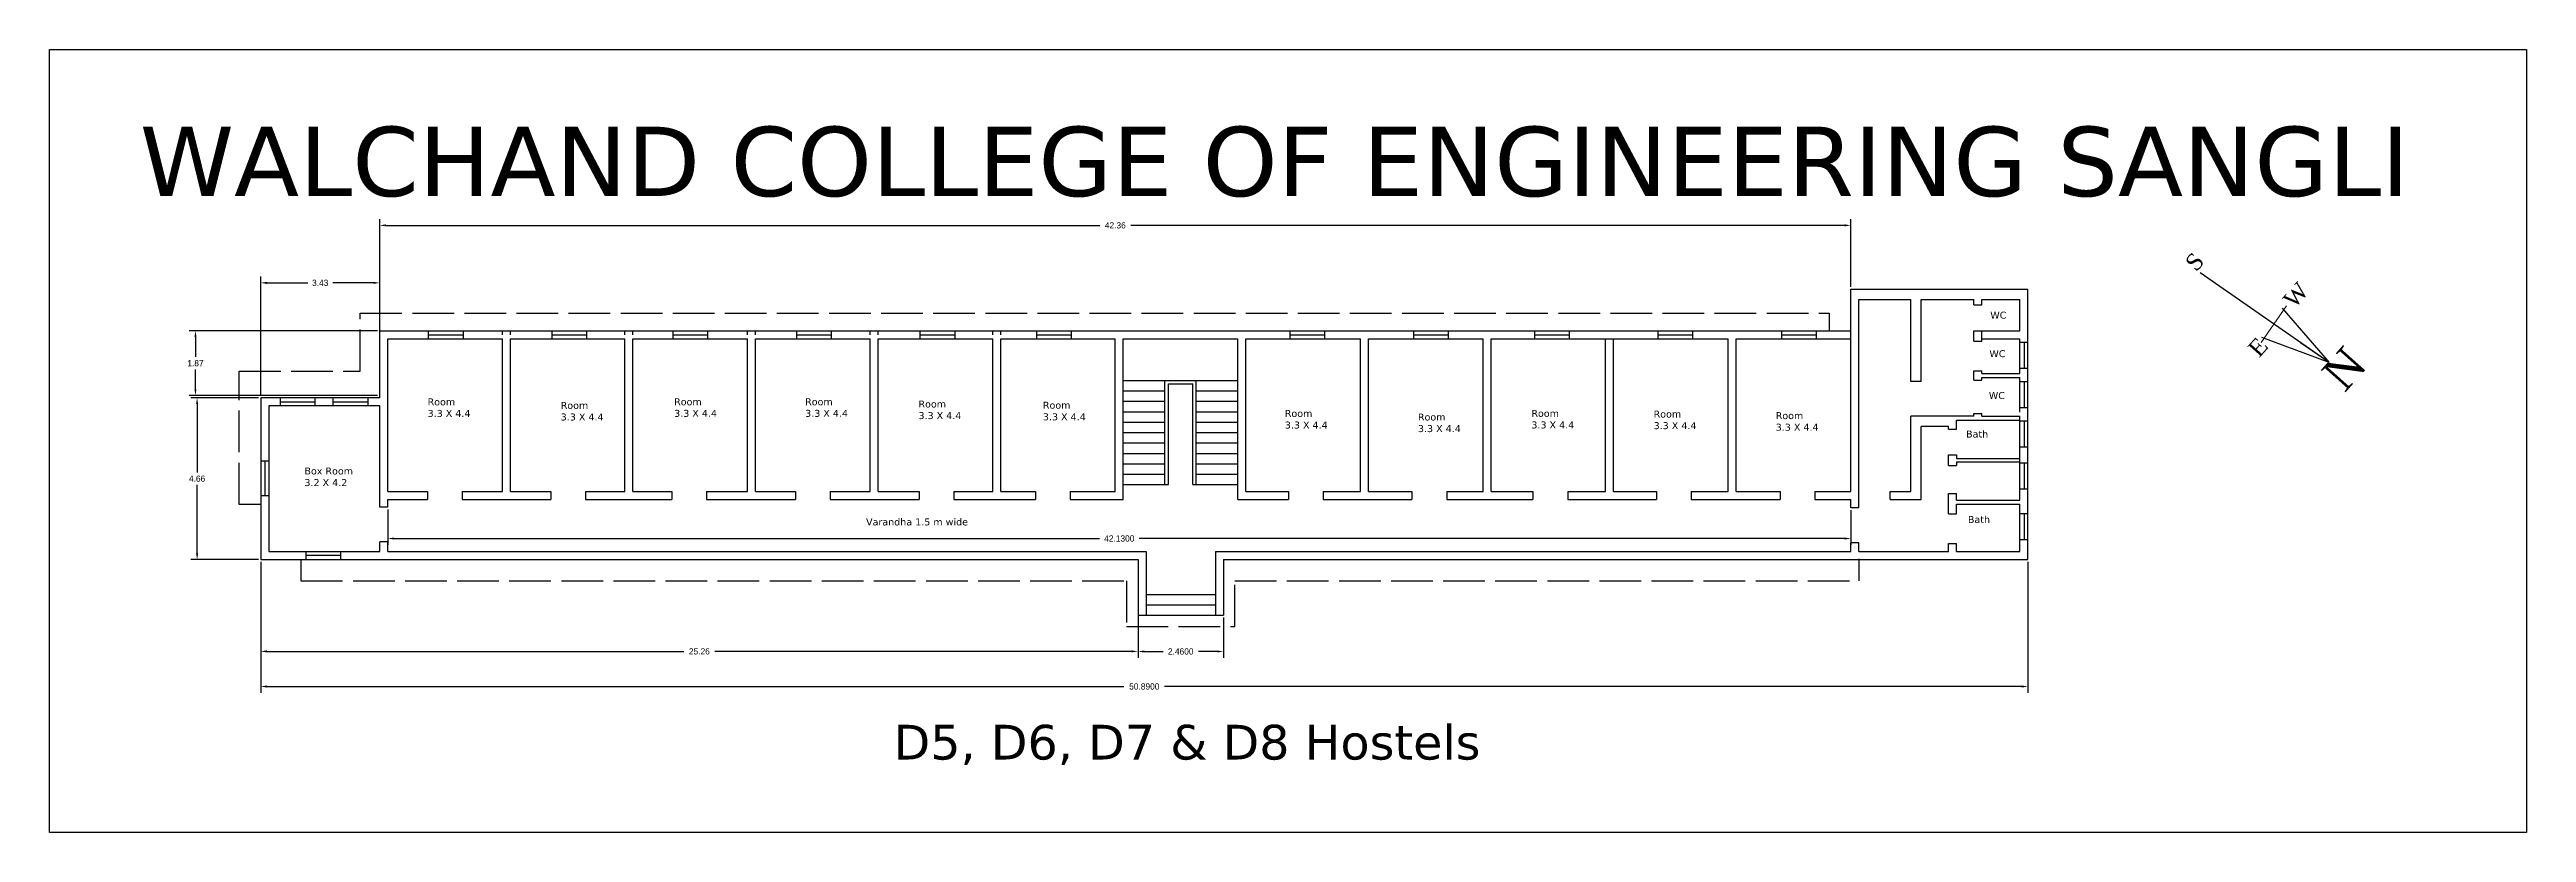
# Model space of a CAD drawing. Header units: inches. Extents: x 2 to 464, y 0 to 170.
# Drawn here: x 1.8 to 73.2, y -0.2 to 22.4 of the extents above; entities that cross this region are included whole.
import ezdxf

# ---------------------------------------------------------------- set-up
doc = ezdxf.new("R2010")
doc.units = ezdxf.units.IN
doc.header["$MEASUREMENT"] = 0
doc.linetypes.add('ACAD_ISO02W100', pattern=[15, 12, -3])
doc.layers.add('WALL', color=7, linetype='Continuous', lineweight=30)
doc.layers.add('window', color=7, linetype='Continuous', lineweight=13)
doc.styles.add('PRASAD', font='arial.ttf')
doc.styles.get("Standard").update_dxf_attribs({"font": 'GOTHIC.TTF'})
doc.dimstyles.get("Standard").update_dxf_attribs({"dimtxt": 0.18, "dimasz": 0.18, "dimexe": 0.18, "dimexo": 0.0625, "dimgap": 0.09, "dimtad": 0, "dimtih": 1, "dimtoh": 1, "dimdec": 4, "dimzin": 0, "dimdsep": 46, "dimtxsty": 'Standard', "dimcen": 0.09, "dimadec": 0, "dimazin": 0, "dimtfac": 1, "dimtdec": 4, "dimtofl": 0, "dimtmove": 0, "dimatfit": 3, "dimfxl": 1, "dimtolj": 1, "dimtzin": 0, "dimarcsym": 0})

# ---------------------------------------------------------------- blocks, each defined once
blk = doc.blocks.new('*D3')
at = {"color": 0, "lineweight": -2, "transparency": 16777216}
for p, q in [((7.907, 7.61), (7.907, 4.85)), ((33.171, 7.61), (33.171, 4.85)), ((8.087, 5.03), (20.089, 5.03)), ((32.991, 5.03), (20.989, 5.03))]:
    blk.add_line(p, q, dxfattribs=at)
at = {"color": 0, "transparency": 16777216}
for points in [[(8.087, 5.06), (8.087, 5), (7.907, 5.03)], [(32.991, 5.06), (32.991, 5), (33.171, 5.03)]]:
    blk.add_solid(points, dxfattribs=at)
at = {"layer": 'Defpoints', "color": 0, "transparency": 16777216}
for p in [(7.907, 7.672), (33.171, 7.672), (33.171, 5.03)]:
    blk.add_point(p, dxfattribs=at)
at = {"color": 0, "transparency": 16777216, "insert": (20.539, 5.03), "char_height": 0.18, "attachment_point": 5}
blk.add_mtext('\\A1;25.26', dxfattribs=at)
blk = doc.blocks.new('*D4')
at = {"color": 0, "lineweight": -2, "transparency": 16777216}
for p, q in [((33.171, 6.01), (33.171, 4.847)), ((35.631, 6.01), (35.631, 4.847)), ((33.351, 5.027), (33.891, 5.027)), ((35.451, 5.027), (34.911, 5.027))]:
    blk.add_line(p, q, dxfattribs=at)
at = {"color": 0, "transparency": 16777216}
for points in [[(33.351, 5.057), (33.351, 4.997), (33.171, 5.027)], [(35.451, 5.057), (35.451, 4.997), (35.631, 5.027)]]:
    blk.add_solid(points, dxfattribs=at)
at = {"layer": 'Defpoints', "color": 0, "transparency": 16777216}
for p in [(33.171, 6.072), (35.631, 6.072), (35.631, 5.027)]:
    blk.add_point(p, dxfattribs=at)
at = {"color": 0, "transparency": 16777216, "insert": (34.401, 5.027), "char_height": 0.18, "attachment_point": 5}
blk.add_mtext('\\A1;2.4600', dxfattribs=at)
blk = doc.blocks.new('*D5')
at = {"color": 0, "lineweight": -2, "transparency": 16777216}
for p, q in [((7.907, 7.547), (7.907, 3.839)), ((58.797, 7.61), (58.797, 3.839)), ((8.087, 4.019), (32.767, 4.019)), ((58.617, 4.019), (33.937, 4.019))]:
    blk.add_line(p, q, dxfattribs=at)
at = {"color": 0, "transparency": 16777216}
for points in [[(8.087, 4.049), (8.087, 3.989), (7.907, 4.019)], [(58.617, 4.049), (58.617, 3.989), (58.797, 4.019)]]:
    blk.add_solid(points, dxfattribs=at)
at = {"layer": 'Defpoints', "color": 0, "transparency": 16777216}
for p in [(7.907, 7.61), (58.797, 7.672), (58.797, 4.019)]:
    blk.add_point(p, dxfattribs=at)
at = {"color": 0, "transparency": 16777216, "insert": (33.352, 4.019), "char_height": 0.18, "attachment_point": 5}
blk.add_mtext('\\A1;50.8900', dxfattribs=at)
blk = doc.blocks.new('*D6')
at = {"color": 0, "lineweight": -2, "transparency": 16777216}
for p, q in [((7.907, 12.395), (7.907, 15.821)), ((11.337, 12.395), (11.337, 15.821)), ((8.087, 15.641), (9.262, 15.641)), ((11.157, 15.641), (9.982, 15.641))]:
    blk.add_line(p, q, dxfattribs=at)
at = {"color": 0, "transparency": 16777216}
for points in [[(8.087, 15.671), (8.087, 15.611), (7.907, 15.641)], [(11.157, 15.671), (11.157, 15.611), (11.337, 15.641)]]:
    blk.add_solid(points, dxfattribs=at)
at = {"layer": 'Defpoints', "color": 0, "transparency": 16777216}
for p in [(11.337, 15.641), (7.907, 12.332), (11.337, 12.332)]:
    blk.add_point(p, dxfattribs=at)
at = {"color": 0, "transparency": 16777216, "insert": (9.622, 15.641), "char_height": 0.18, "attachment_point": 5}
blk.add_mtext('\\A1;3.43', dxfattribs=at)
blk = doc.blocks.new('*D7')
at = {"color": 0, "lineweight": -2, "transparency": 16777216}
for p, q in [((11.337, 14.325), (11.337, 17.477)), ((11.517, 17.297), (32.067, 17.297)), ((53.517, 17.297), (32.967, 17.297)), ((53.697, 15.525), (53.697, 17.477))]:
    blk.add_line(p, q, dxfattribs=at)
at = {"color": 0, "transparency": 16777216}
for points in [[(11.517, 17.327), (11.517, 17.267), (11.337, 17.297)], [(53.517, 17.327), (53.517, 17.267), (53.697, 17.297)]]:
    blk.add_solid(points, dxfattribs=at)
at = {"layer": 'Defpoints', "color": 0, "transparency": 16777216}
for p in [(53.697, 17.297), (53.697, 15.462), (11.337, 14.262)]:
    blk.add_point(p, dxfattribs=at)
at = {"color": 0, "transparency": 16777216, "insert": (32.517, 17.297), "char_height": 0.18, "attachment_point": 5}
blk.add_mtext('\\A1;42.36', dxfattribs=at)
blk = doc.blocks.new('*D8')
at = {"color": 0, "lineweight": -2, "transparency": 16777216}
for p, q in [((7.845, 12.332), (5.896, 12.332)), ((6.076, 12.152), (6.076, 10.182)), ((6.076, 7.852), (6.076, 9.822)), ((7.845, 7.672), (5.896, 7.672))]:
    blk.add_line(p, q, dxfattribs=at)
at = {"color": 0, "transparency": 16777216}
for points in [[(6.046, 12.152), (6.106, 12.152), (6.076, 12.332)], [(6.046, 7.852), (6.106, 7.852), (6.076, 7.672)]]:
    blk.add_solid(points, dxfattribs=at)
at = {"layer": 'Defpoints', "color": 0, "transparency": 16777216}
for p in [(6.076, 12.332), (7.907, 12.332), (7.907, 7.672)]:
    blk.add_point(p, dxfattribs=at)
at = {"color": 0, "transparency": 16777216, "insert": (6.076, 10.002), "char_height": 0.18, "attachment_point": 5}
blk.add_mtext('\\A1;4.66', dxfattribs=at)
blk = doc.blocks.new('*D9')
at = {"color": 0, "lineweight": -2, "transparency": 16777216}
for p, q in [((11.275, 14.262), (5.849, 14.262)), ((6.029, 14.082), (6.029, 13.508)), ((6.029, 12.575), (6.029, 13.148)), ((11.275, 12.395), (5.849, 12.395))]:
    blk.add_line(p, q, dxfattribs=at)
at = {"color": 0, "transparency": 16777216}
for points in [[(5.999, 14.082), (6.059, 14.082), (6.029, 14.262)], [(5.999, 12.575), (6.059, 12.575), (6.029, 12.395)]]:
    blk.add_solid(points, dxfattribs=at)
at = {"layer": 'Defpoints', "color": 0, "transparency": 16777216}
for p in [(11.337, 14.262), (6.029, 12.395), (11.337, 12.395)]:
    blk.add_point(p, dxfattribs=at)
at = {"color": 0, "transparency": 16777216, "insert": (6.029, 13.328), "char_height": 0.18, "attachment_point": 5}
blk.add_mtext('\\A1;1.87', dxfattribs=at)
blk = doc.blocks.new('*D10')
at = {"color": 0, "lineweight": -2, "transparency": 16777216}
for p, q in [((11.567, 9.119), (11.567, 8.1)), ((53.697, 9.096), (53.697, 8.1)), ((11.747, 8.28), (32.062, 8.28)), ((53.517, 8.28), (33.202, 8.28))]:
    blk.add_line(p, q, dxfattribs=at)
at = {"color": 0, "transparency": 16777216}
for points in [[(11.747, 8.31), (11.747, 8.25), (11.567, 8.28)], [(53.517, 8.31), (53.517, 8.25), (53.697, 8.28)]]:
    blk.add_solid(points, dxfattribs=at)
at = {"layer": 'Defpoints', "color": 0, "transparency": 16777216}
for p in [(11.567, 9.181), (53.697, 9.159), (11.567, 8.28)]:
    blk.add_point(p, dxfattribs=at)
at = {"color": 0, "transparency": 16777216, "insert": (32.632, 8.28), "char_height": 0.18, "attachment_point": 5}
blk.add_mtext('\\A1;42.1300', dxfattribs=at)

msp = doc.modelspace()

# ---------------------------------------------------------------- linework, layer by layer
for p, q in [((53.69704, 9.63208), (53.69704, 15.46208)), ((53.69704, 15.46208), (58.79704, 15.46208)), ((53.92704, 9.15896), (53.92704, 15.16208)), ((53.92704, 15.16208), (55.42704, 15.16208)), ((53.92704, 15.16208), (55.42704, 15.16208)), ((55.42704, 12.80208), (55.42704, 15.16208)), ((55.72704, 12.80208), (55.72704, 15.16208)), ((55.72704, 15.16208), (57.23704, 15.16208)), ((55.72704, 15.16208), (57.23704, 15.16208)), ((57.23704, 15.01208), (57.23704, 15.16208)), ((57.23704, 15.01208), (57.46704, 15.01208)), ((57.46704, 15.01208), (57.46704, 15.16208)), ((57.46704, 15.16208), (58.56704, 15.16208)), ((57.46704, 15.16208), (58.56704, 15.16208)), ((58.56704, 14.26208), (58.56704, 15.16208)), ((58.79704, 7.67208), (58.79704, 15.46208)), ((11.33704, 14.26208), (53.69704, 14.26208)), ((11.33704, 12.33208), (11.33704, 14.26208)), ((11.56704, 14.03208), (14.86704, 14.03208)), ((11.56704, 9.63208), (11.56704, 14.03208)), ((12.73331, 14.26208), (12.73331, 14.03208)), ((12.73331, 14.14786), (13.73331, 14.14786)), ((13.73331, 14.26208), (13.73331, 14.03208)), ((14.86704, 14.14786), (14.86704, 14.26208)), ((14.86704, 9.63208), (14.86704, 14.03208)), ((15.09704, 14.14786), (15.09704, 14.26208)), ((15.09704, 9.63208), (15.09704, 14.03208)), ((15.09704, 14.03208), (18.39704, 14.03208)), ((16.29048, 14.26208), (16.29048, 14.03208)), ((16.29048, 14.14786), (17.29048, 14.14786)), ((17.29048, 14.26208), (17.29048, 14.03208)), ((18.39704, 14.14786), (18.39704, 14.26208)), ((18.39704, 9.63208), (18.39704, 14.03208)), ((18.62704, 14.14786), (18.62704, 14.26208)), ((18.62704, 9.63208), (18.62704, 14.03208)), ((18.62704, 14.03208), (21.92704, 14.03208)), ((19.77559, 14.26208), (19.77559, 14.03208)), ((19.77559, 14.14786), (20.77559, 14.14786)), ((20.77559, 14.26208), (20.77559, 14.03208)), ((21.92704, 14.14786), (21.92704, 14.26208)), ((21.92704, 9.63208), (21.92704, 14.03208)), ((22.15704, 14.14786), (22.15704, 14.26208)), ((22.15704, 9.63208), (22.15704, 14.03208)), ((22.15704, 14.03208), (25.45704, 14.03208)), ((23.3318, 14.26208), (23.3318, 14.03208)), ((23.3318, 14.14786), (24.3318, 14.14786)), ((24.3318, 14.26208), (24.3318, 14.03208)), ((25.45704, 14.14786), (25.45704, 14.26208)), ((25.45704, 9.63208), (25.45704, 14.03208)), ((25.68704, 14.14786), (25.68704, 14.26208)), ((25.68704, 9.63208), (25.68704, 14.03208)), ((25.68704, 14.03208), (28.98704, 14.03208)), ((26.89262, 14.26208), (26.89262, 14.03208)), ((26.89262, 14.14786), (27.89262, 14.14786)), ((27.89262, 14.26208), (27.89262, 14.03208)), ((28.98704, 14.14786), (28.98704, 14.26208)), ((28.98704, 9.63208), (28.98704, 14.03208)), ((29.21704, 14.14786), (29.21704, 14.26208)), ((29.21704, 9.63208), (29.21704, 14.03208)), ((29.21704, 14.03208), (32.51704, 14.03208)), ((30.24517, 14.26208), (30.24517, 14.03208)), ((30.24517, 14.14786), (31.24517, 14.14786)), ((31.24517, 14.26208), (31.24517, 14.03208)), ((32.51704, 9.63208), (32.51704, 14.03208)), ((32.74704, 9.40208), (32.74704, 14.03208)), ((32.74704, 14.03208), (36.04704, 14.03208)), ((36.04704, 9.40208), (36.04704, 14.03208)), ((36.27704, 9.63208), (36.27704, 14.03208)), ((36.27704, 14.03208), (39.57704, 14.03208)), ((37.54255, 14.26208), (37.54255, 14.03208)), ((37.54255, 14.14786), (38.54255, 14.14786)), ((38.54255, 14.26208), (38.54255, 14.03208)), ((39.57704, 9.63208), (39.57704, 14.03208)), ((39.80704, 9.63208), (39.80704, 14.03208)), ((39.80704, 14.03208), (43.10704, 14.03208)), ((41.09972, 14.26208), (41.09972, 14.03208)), ((41.09972, 14.14786), (42.09972, 14.14786)), ((42.09972, 14.26208), (42.09972, 14.03208)), ((43.10704, 9.63208), (43.10704, 14.03208)), ((43.33704, 9.63208), (43.33704, 14.03208)), ((43.33704, 14.03208), (50.16704, 14.03208)), ((44.58484, 14.26208), (44.58484, 14.03208)), ((44.58484, 14.14786), (45.58484, 14.14786)), ((45.58484, 14.26208), (45.58484, 14.03208)), ((46.63704, 9.63208), (46.63704, 14.03208)), ((46.86704, 9.63208), (46.86704, 14.03208)), ((48.14105, 14.26208), (48.14105, 14.03208)), ((48.14105, 14.14786), (49.14105, 14.14786)), ((49.14105, 14.26208), (49.14105, 14.03208)), ((50.16704, 9.63208), (50.16704, 14.03208)), ((50.39704, 9.63208), (50.39704, 14.03208)), ((50.39704, 14.03208), (53.69704, 14.03208)), ((51.70187, 14.26208), (51.70187, 14.03208)), ((51.70187, 14.14786), (52.70187, 14.14786)), ((52.70187, 14.26208), (52.70187, 14.03208)), ((57.23704, 13.95847), (57.23704, 14.26208)), ((57.23704, 14.26208), (58.56704, 14.26208)), ((57.23704, 13.95847), (57.46704, 13.95847)), ((57.46704, 13.95847), (57.46704, 14.26208)), ((57.46704, 14.03208), (58.56704, 14.03208)), ((58.56704, 13.03208), (58.56704, 14.03208)), ((58.56704, 13.93713), (58.79704, 13.93713)), ((58.68811, 13.93713), (58.68811, 13.18713)), ((57.23704, 13.10847), (57.46704, 13.10847)), ((57.23704, 12.83857), (57.23704, 13.10847)), ((57.46704, 13.03208), (57.46704, 13.10847)), ((57.46704, 13.03208), (58.56704, 13.03208)), ((57.46704, 12.91708), (58.56704, 12.91708)), ((57.46704, 12.83857), (57.46704, 12.91708)), ((58.56704, 13.18713), (58.79704, 13.18713)), ((58.56704, 11.91708), (58.56704, 12.91708)), ((11.33704, 12.33208), (7.90704, 12.33208)), ((7.90704, 12.33208), (7.90704, 7.67208)), ((8.46375, 12.33208), (8.46375, 12.10208)), ((8.46375, 12.2193), (9.46375, 12.2193)), ((9.46375, 12.33208), (9.46375, 12.10208)), ((9.98919, 12.33208), (9.98919, 12.10208)), ((9.98919, 12.2193), (10.98919, 12.2193)), ((10.98919, 12.33208), (10.98919, 12.10208)), ((32.74704, 12.83208), (36.04704, 12.83208)), ((32.74704, 12.53208), (33.94704, 12.53208)), ((32.74704, 12.23208), (33.94704, 12.23208)), ((33.94704, 9.83208), (33.94704, 12.83208)), ((34.04704, 9.83208), (34.04704, 12.73208)), ((34.04704, 12.73208), (34.74704, 12.73208)), ((34.74704, 9.83208), (34.74704, 12.73208)), ((34.84704, 9.83208), (34.84704, 12.83208)), ((34.84704, 12.53208), (36.04704, 12.53208)), ((34.84704, 12.23208), (36.04704, 12.23208)), ((55.72704, 12.80208), (55.42704, 12.80208)), ((57.23704, 12.83857), (57.46704, 12.83857)), ((58.56704, 12.80084), (58.79704, 12.80084)), ((58.68811, 12.80565), (58.68811, 12.05084)), ((11.33704, 12.10208), (8.13704, 12.10208)), ((8.13704, 12.10208), (8.13704, 7.90208)), ((11.33704, 9.18111), (11.33704, 12.10208)), ((32.74704, 11.93208), (33.94704, 11.93208)), ((32.74704, 11.63208), (33.94704, 11.63208)), ((34.84704, 11.93208), (36.04704, 11.93208)), ((34.84704, 11.63208), (36.04704, 11.63208)), ((57.23704, 11.80208), (55.42704, 11.80208)), ((55.42704, 11.50208), (55.42704, 11.80208)), ((55.42704, 9.63208), (55.42704, 11.50208)), ((55.72704, 9.40208), (55.72704, 11.50208)), ((56.51427, 11.50208), (55.72704, 11.50208)), ((56.51427, 11.42818), (56.51427, 11.50208)), ((56.51427, 11.42818), (56.74427, 11.42818)), ((56.51427, 11.42818), (56.74427, 11.42818)), ((56.74427, 11.68708), (58.56704, 11.68708)), ((56.74427, 11.42818), (56.74427, 11.68708)), ((56.74427, 11.42818), (56.74427, 11.68708)), ((57.23704, 11.80208), (57.23704, 11.88351)), ((57.23704, 11.88351), (57.46704, 11.88351)), ((57.46704, 11.80208), (57.46704, 11.88351)), ((57.46704, 11.80208), (58.56704, 11.80208)), ((57.46704, 11.80208), (58.56704, 11.80208)), ((58.56704, 12.05084), (58.79704, 12.05084)), ((58.56704, 10.80208), (58.56704, 11.80208)), ((58.56704, 11.66889), (58.79704, 11.66889)), ((58.68811, 11.66889), (58.68811, 10.91889)), ((32.74704, 11.33208), (33.94704, 11.33208)), ((32.74704, 11.03208), (33.94704, 11.03208)), ((32.74704, 10.73208), (33.94704, 10.73208)), ((34.84704, 11.33208), (36.04704, 11.33208)), ((34.84704, 11.03208), (36.04704, 11.03208)), ((34.84704, 10.73208), (36.04704, 10.73208)), ((58.56704, 10.91889), (58.79704, 10.91889)), ((58.56704, 9.38708), (58.56704, 10.80208)), ((7.90704, 10.5167), (8.13704, 10.5167)), ((8.03108, 10.5167), (8.03108, 9.5167)), ((32.74704, 10.43208), (33.94704, 10.43208)), ((32.74704, 10.13208), (33.94704, 10.13208)), ((34.84704, 10.43208), (36.04704, 10.43208)), ((34.84704, 10.13208), (36.04704, 10.13208)), ((56.51427, 10.38708), (56.51427, 10.68708)), ((56.51427, 10.68708), (56.74427, 10.68708)), ((56.51427, 10.38708), (56.74427, 10.38708)), ((56.74427, 10.68708), (56.74427, 10.58708)), ((56.74427, 10.58708), (58.56704, 10.58708)), ((56.74427, 10.48708), (58.56704, 10.48708)), ((56.74427, 10.48708), (56.74427, 10.38708)), ((58.56704, 10.45649), (58.79704, 10.45649)), ((58.68811, 10.45649), (58.68811, 9.70649)), ((7.90704, 9.5167), (8.13704, 9.5167)), ((11.56704, 9.63208), (12.70672, 9.63208)), ((11.56704, 9.40208), (12.70672, 9.40208)), ((11.56704, 9.18111), (11.56704, 9.40208)), ((12.70672, 9.63208), (12.70672, 9.40208)), ((13.70672, 9.63208), (13.70672, 9.40208)), ((13.70672, 9.63208), (14.86704, 9.63208)), ((13.70672, 9.40208), (16.26389, 9.40208)), ((15.09704, 9.63208), (16.26389, 9.63208)), ((16.26389, 9.63208), (16.26389, 9.40208)), ((17.26389, 9.63208), (17.26389, 9.40208)), ((17.26389, 9.63208), (18.39704, 9.63208)), ((17.26389, 9.40208), (19.749, 9.40208)), ((18.62704, 9.63208), (19.749, 9.63208)), ((19.749, 9.63208), (19.749, 9.40208)), ((20.749, 9.63208), (20.749, 9.40208)), ((20.749, 9.63208), (21.92704, 9.63208)), ((20.749, 9.40208), (23.30521, 9.40208)), ((22.15704, 9.63208), (23.30521, 9.63208)), ((23.30521, 9.63208), (23.30521, 9.40208)), ((24.30521, 9.63208), (24.30521, 9.40208)), ((24.30521, 9.63208), (25.45704, 9.63208)), ((24.30521, 9.40208), (26.86603, 9.40208)), ((25.68704, 9.63208), (26.86603, 9.63208)), ((26.86603, 9.63208), (26.86603, 9.40208)), ((27.86603, 9.63208), (27.86603, 9.40208)), ((27.86603, 9.63208), (28.98704, 9.63208)), ((27.86603, 9.40208), (30.21858, 9.40208)), ((29.21704, 9.63208), (30.21858, 9.63208)), ((30.21858, 9.63208), (30.21858, 9.40208)), ((31.21858, 9.63208), (31.21858, 9.40208)), ((31.21858, 9.63208), (32.51704, 9.63208)), ((31.21858, 9.40208), (32.74704, 9.40208)), ((32.74704, 9.83208), (34.04704, 9.83208)), ((34.74704, 9.83208), (36.04704, 9.83208)), ((36.04704, 9.40208), (37.50269, 9.40208)), ((36.27704, 9.63208), (37.50269, 9.63208)), ((37.50269, 9.63208), (37.50269, 9.40208)), ((38.50269, 9.63208), (38.50269, 9.40208)), ((38.50269, 9.63208), (39.57704, 9.63208)), ((38.50269, 9.40208), (41.05986, 9.40208)), ((39.80704, 9.63208), (41.05986, 9.63208)), ((41.05986, 9.63208), (41.05986, 9.40208)), ((42.05986, 9.63208), (42.05986, 9.40208)), ((42.05986, 9.63208), (43.10704, 9.63208)), ((42.05986, 9.40208), (44.54497, 9.40208)), ((43.33704, 9.63208), (44.54497, 9.63208)), ((44.54497, 9.63208), (44.54497, 9.40208)), ((45.54497, 9.63208), (45.54497, 9.40208)), ((45.54497, 9.63208), (46.63704, 9.63208)), ((45.54497, 9.40208), (48.10119, 9.40208)), ((46.86704, 9.63208), (48.10119, 9.63208)), ((48.10119, 9.63208), (48.10119, 9.40208)), ((49.10119, 9.63208), (49.10119, 9.40208)), ((49.10119, 9.63208), (50.16704, 9.63208)), ((49.10119, 9.40208), (51.662, 9.40208)), ((50.39704, 9.63208), (51.662, 9.63208)), ((51.662, 9.63208), (51.662, 9.40208)), ((52.662, 9.63208), (52.662, 9.40208)), ((52.662, 9.63208), (53.69704, 9.63208)), ((52.662, 9.40208), (53.69704, 9.40208)), ((53.69704, 9.15896), (53.69704, 9.40208)), ((54.82704, 9.40208), (54.82704, 9.63208)), ((54.82704, 9.63208), (55.42704, 9.63208)), ((54.82704, 9.40208), (55.72704, 9.40208)), ((56.51427, 9.57818), (56.74427, 9.57818)), ((56.51427, 8.98768), (56.51427, 9.57818)), ((56.74427, 9.38708), (56.74427, 9.57818)), ((56.74427, 9.38708), (56.74427, 9.57818)), ((56.74427, 9.38708), (58.56704, 9.38708)), ((58.56704, 9.70649), (58.79704, 9.70649)), ((7.91267, 9.26318), (7.28414, 9.26318)), ((11.56704, 9.18111), (11.33704, 9.18111)), ((53.92704, 9.15896), (53.69704, 9.15896)), ((56.51427, 8.98768), (56.74427, 8.98768)), ((56.74427, 9.27208), (58.56704, 9.27208)), ((56.74427, 8.98768), (56.74427, 9.27208)), ((56.74427, 8.98768), (56.74427, 9.27208)), ((58.56704, 7.90208), (58.56704, 9.27208)), ((58.56704, 9.00261), (58.79704, 9.00261)), ((58.68811, 9.00261), (58.68811, 8.25261)), ((8.13704, 7.90208), (11.33704, 7.90208)), ((9.20324, 7.90208), (9.20324, 7.67208)), ((10.20324, 7.90208), (10.20324, 7.67208)), ((11.33704, 7.90208), (11.33704, 8.18111)), ((11.56704, 8.18111), (11.33704, 8.18111)), ((11.56704, 7.90208), (11.56704, 8.18111)), ((11.56704, 7.90208), (33.40123, 7.90208)), ((33.40123, 7.90208), (33.40123, 6.07208)), ((35.40123, 7.90208), (35.40123, 6.07208)), ((35.40123, 7.90208), (53.69704, 7.90208)), ((53.69704, 7.90208), (53.69704, 8.15896)), ((53.92704, 8.15896), (53.69704, 8.15896)), ((53.92704, 7.90208), (53.92704, 8.15896)), ((53.92704, 7.90208), (56.51427, 7.90208)), ((56.51427, 7.90208), (56.51427, 8.13768)), ((56.51427, 8.13768), (56.74427, 8.13768)), ((56.74427, 7.90208), (56.74427, 8.13768)), ((56.74427, 7.90208), (56.74427, 8.13768)), ((56.74427, 7.90208), (58.56704, 7.90208)), ((58.56704, 8.25261), (58.79704, 8.25261)), ((7.90704, 7.67208), (33.17123, 7.67208)), ((9.20324, 7.80288), (10.20324, 7.80288)), ((33.17123, 7.67208), (33.17123, 6.07208)), ((35.63123, 7.67208), (35.63123, 6.07208)), ((35.63123, 7.67208), (58.79704, 7.67208)), ((33.40123, 6.67208), (35.40123, 6.67208)), ((33.17123, 6.07208), (35.63123, 6.07208)), ((33.40123, 6.37208), (35.40123, 6.37208))]:
    msp.add_line(p, q)
at = {"linetype": 'ACAD_ISO02W100', "ltscale": 0.1}
for p, q in [((10.77456, 13.09467), (10.77456, 14.76754)), ((10.77456, 14.76754), (53.07094, 14.76754)), ((53.07094, 14.76754), (53.07094, 14.26029)), ((7.28414, 9.26318), (7.28414, 13.09467)), ((7.28414, 13.09467), (10.77456, 13.09467)), ((9.06613, 7.67108), (9.06613, 7.05983)), ((53.93968, 7.06241), (53.93968, 7.6902)), ((9.06613, 7.05983), (32.83546, 7.05983)), ((32.83546, 7.05983), (32.83546, 5.74837)), ((35.95922, 5.74837), (35.95922, 7.06241)), ((35.95922, 7.06241), (53.93968, 7.06241)), ((32.83546, 5.74837), (35.95922, 5.74837))]:
    msp.add_line(p, q, dxfattribs=at)
msp.add_lwpolyline([(1.82687, 22.36041), (73.15303, 22.36041), (73.15303, -0.18435), (1.82687, -0.18435)], close=True)
at = {"layer": 'window'}
msp.add_line((66.24634, 14.97571), (65.51709, 13.92804), dxfattribs=at)

# ---------------------------------------------------------------- texts
at = {"attachment_point": 1}
for s, insert, char_height, width in [('{\\fVerdana|b0|i0|c0|p34;WALCHAND COLLEGE OF ENGINEERING SANGLI}', (4.42598, 20.13872), 2, 174.942963), ('{\\fVerdana|b0|i0|c0|p34;WC }', (57.71302, 14.8118), 0.2, 2.8617712), ('{\\fVerdana|b0|i0|c0|p34;WC}', (57.68745, 13.70211), 0.2, 2.8617712), ('{\\fVerdana|b0|i0|c0|p34;Room\\P3.3 X 4.4}', (12.71294, 12.31547), 0.2, 2.8617712), ('{\\fVerdana|b0|i0|c0|p34;Room\\P3.3 X 4.4}', (16.54611, 12.21291), 0.2, 6.969666), ('{\\fVerdana|b0|i0|c0|p34;Room\\P3.3 X 4.4}', (19.81263, 12.31819), 0.2, 2.8617712), ('{\\fVerdana|b0|i0|c0|p34;Room\\P3.3 X 4.4}', (23.58494, 12.31819), 0.2, 2.8617712), ('{\\fVerdana|b0|i0|c0|p34;Room\\P3.3 X 4.4}', (26.8488, 12.25278), 0.2, 2.8617712), ('{\\fVerdana|b0|i0|c0|p34;Room\\P3.3 X 4.4}', (30.43176, 12.2181), 0.2, 2.8617712), ('{\\fVerdana|b0|i0|c0|p34;WC}', (57.67128, 12.49758), 0.2, 2.8617712), ('{\\fVerdana|b0|i0|c0|p34;Room\\P3.3 X 4.4}', (37.39808, 11.98112), 0.2, 2.8617712), ('{\\fVerdana|b0|i0|c0|p34;Room\\P3.3 X 4.4}', (41.23125, 11.87856), 0.2, 6.969666), ('{\\fVerdana|b0|i0|c0|p34;Room\\P3.3 X 4.4}', (44.49777, 11.98384), 0.2, 2.8617712), ('{\\fVerdana|b0|i0|c0|p34;Room\\P3.3 X 4.4}', (48.01747, 11.96344), 0.2, 2.8617712), ('{\\fVerdana|b0|i0|c0|p34;Room\\P3.3 X 4.4}', (51.53393, 11.91843), 0.2, 2.8617712), ('{\\fVerdana|b0|i0|c0|p34;Bath}', (57.0145, 11.3877), 0.2, 2.8617712), ('{\\fVerdana|b0|i0|c0|p34;Box Room\\P3.2 X 4.2}', (9.16648, 10.32416), 0.2, 2.8617712), ('{\\fVerdana|b0|i0|c0|p34;Varandha 1.5 m wide}', (25.33941, 8.85754), 0.2, 4.3106434), ('{\\fVerdana|b0|i0|c0|p34;Bath}', (57.06852, 8.9268), 0.2, 2.8617712), ('{\\fVerdana|b0|i0|c0|p34;D5, D6, D7 & D8 Hostels}', (26.13096, 2.91585), 1, 19.9748311)]:
    msp.add_mtext(s, dxfattribs=dict(at, insert=insert, char_height=char_height, width=width))
at = {"layer": 'WALL', "insert": (63.28344, 16.25979), "char_height": 0.4786827, "width": 1.2082117, "attachment_point": 1, "rotation": 48.2871295, "style": 'PRASAD'}
msp.add_mtext('{\\fTimes New Roman|b0|i0|c0|p18;S}', dxfattribs=at)
at = {"layer": 'window', "attachment_point": 1, "rotation": 48.2871295, "style": 'PRASAD'}
for s, insert, char_height, width in [('{\\fTimes New Roman|b0|i0|c0|p18;W}', (66.11188, 15.19539), 0.4786827, 1.2082117), ('{\\fTimes New Roman|b0|i0|c0|p18;E}', (65.09666, 13.78631), 0.4786827, 1.2082117), ('{\\fTimes New Roman|b0|i0|c0|p18;N}', (67.20227, 13.09682), 0.9573654, 2.4164234)]:
    msp.add_mtext(s, dxfattribs=dict(at, insert=insert, char_height=char_height, width=width))

# ---------------------------------------------------------------- dimensions: what is measured, and where the dimension line sits
for base, p1, p2, picture, middle in [((53.69704, 17.29728), (11.33704, 14.26208), (53.69704, 15.46208), '*D7', (32.51704, 17.29728)), ((11.33704, 15.64125), (7.90704, 12.33208), (11.33704, 12.33208), '*D6', (9.62204, 15.64125)), ((33.17123, 5.02954), (7.90704, 7.67208), (33.17123, 7.67208), '*D3', (20.53913, 5.02954))]:
    dim = msp.add_linear_dim(base=base, p1=p1, p2=p2, dimstyle='Standard', override={"dimdec": 2})
    dim.commit()
    dim.dimension.update_dxf_attribs({"geometry": picture, "text_midpoint": middle})
for base, p1, p2, picture, middle in [((6.02921, 12.39458), (11.33704, 14.26208), (11.33704, 12.39458), '*D9', (6.02921, 13.32833)), ((6.07625, 12.33208), (7.90704, 7.67208), (7.90704, 12.33208), '*D8', (6.07625, 10.00208))]:
    dim = msp.add_linear_dim(base=base, p1=p1, p2=p2, angle=90, dimstyle='Standard', override={"dimdec": 2})
    dim.commit()
    dim.dimension.update_dxf_attribs({"geometry": picture, "text_midpoint": middle})
dim = msp.add_linear_dim(base=(11.56704, 8.28049), p1=(53.69704, 9.15896), p2=(11.56704, 9.18111), dimstyle='Standard')
dim.commit()
dim.dimension.update_dxf_attribs({"geometry": '*D10', "text_midpoint": (32.63204, 8.28049), "dimtype": 160})
for base, p1, p2, picture, middle in [((58.79704, 4.01941), (7.90704, 7.60958), (58.79704, 7.67208), '*D5', (33.35204, 4.01941)), ((35.63123, 5.02654), (33.17123, 6.07208), (35.63123, 6.07208), '*D4', (34.40123, 5.02654))]:
    dim = msp.add_linear_dim(base=base, p1=p1, p2=p2, dimstyle='Standard')
    dim.commit()
    dim.dimension.update_dxf_attribs({"geometry": picture, "text_midpoint": middle})

# ---------------------------------------------------------------- leaders
at = {"layer": 'window'}
msp.add_leader([(67.46777, 13.34786), (63.75891, 15.92951)], dimstyle='Standard', override={"dimasz": 2, "dimgap": 1, "dimtad": 0, "dimldrblk": 'Open30'}, dxfattribs=at)

doc.saveas('drawing.dxf')
